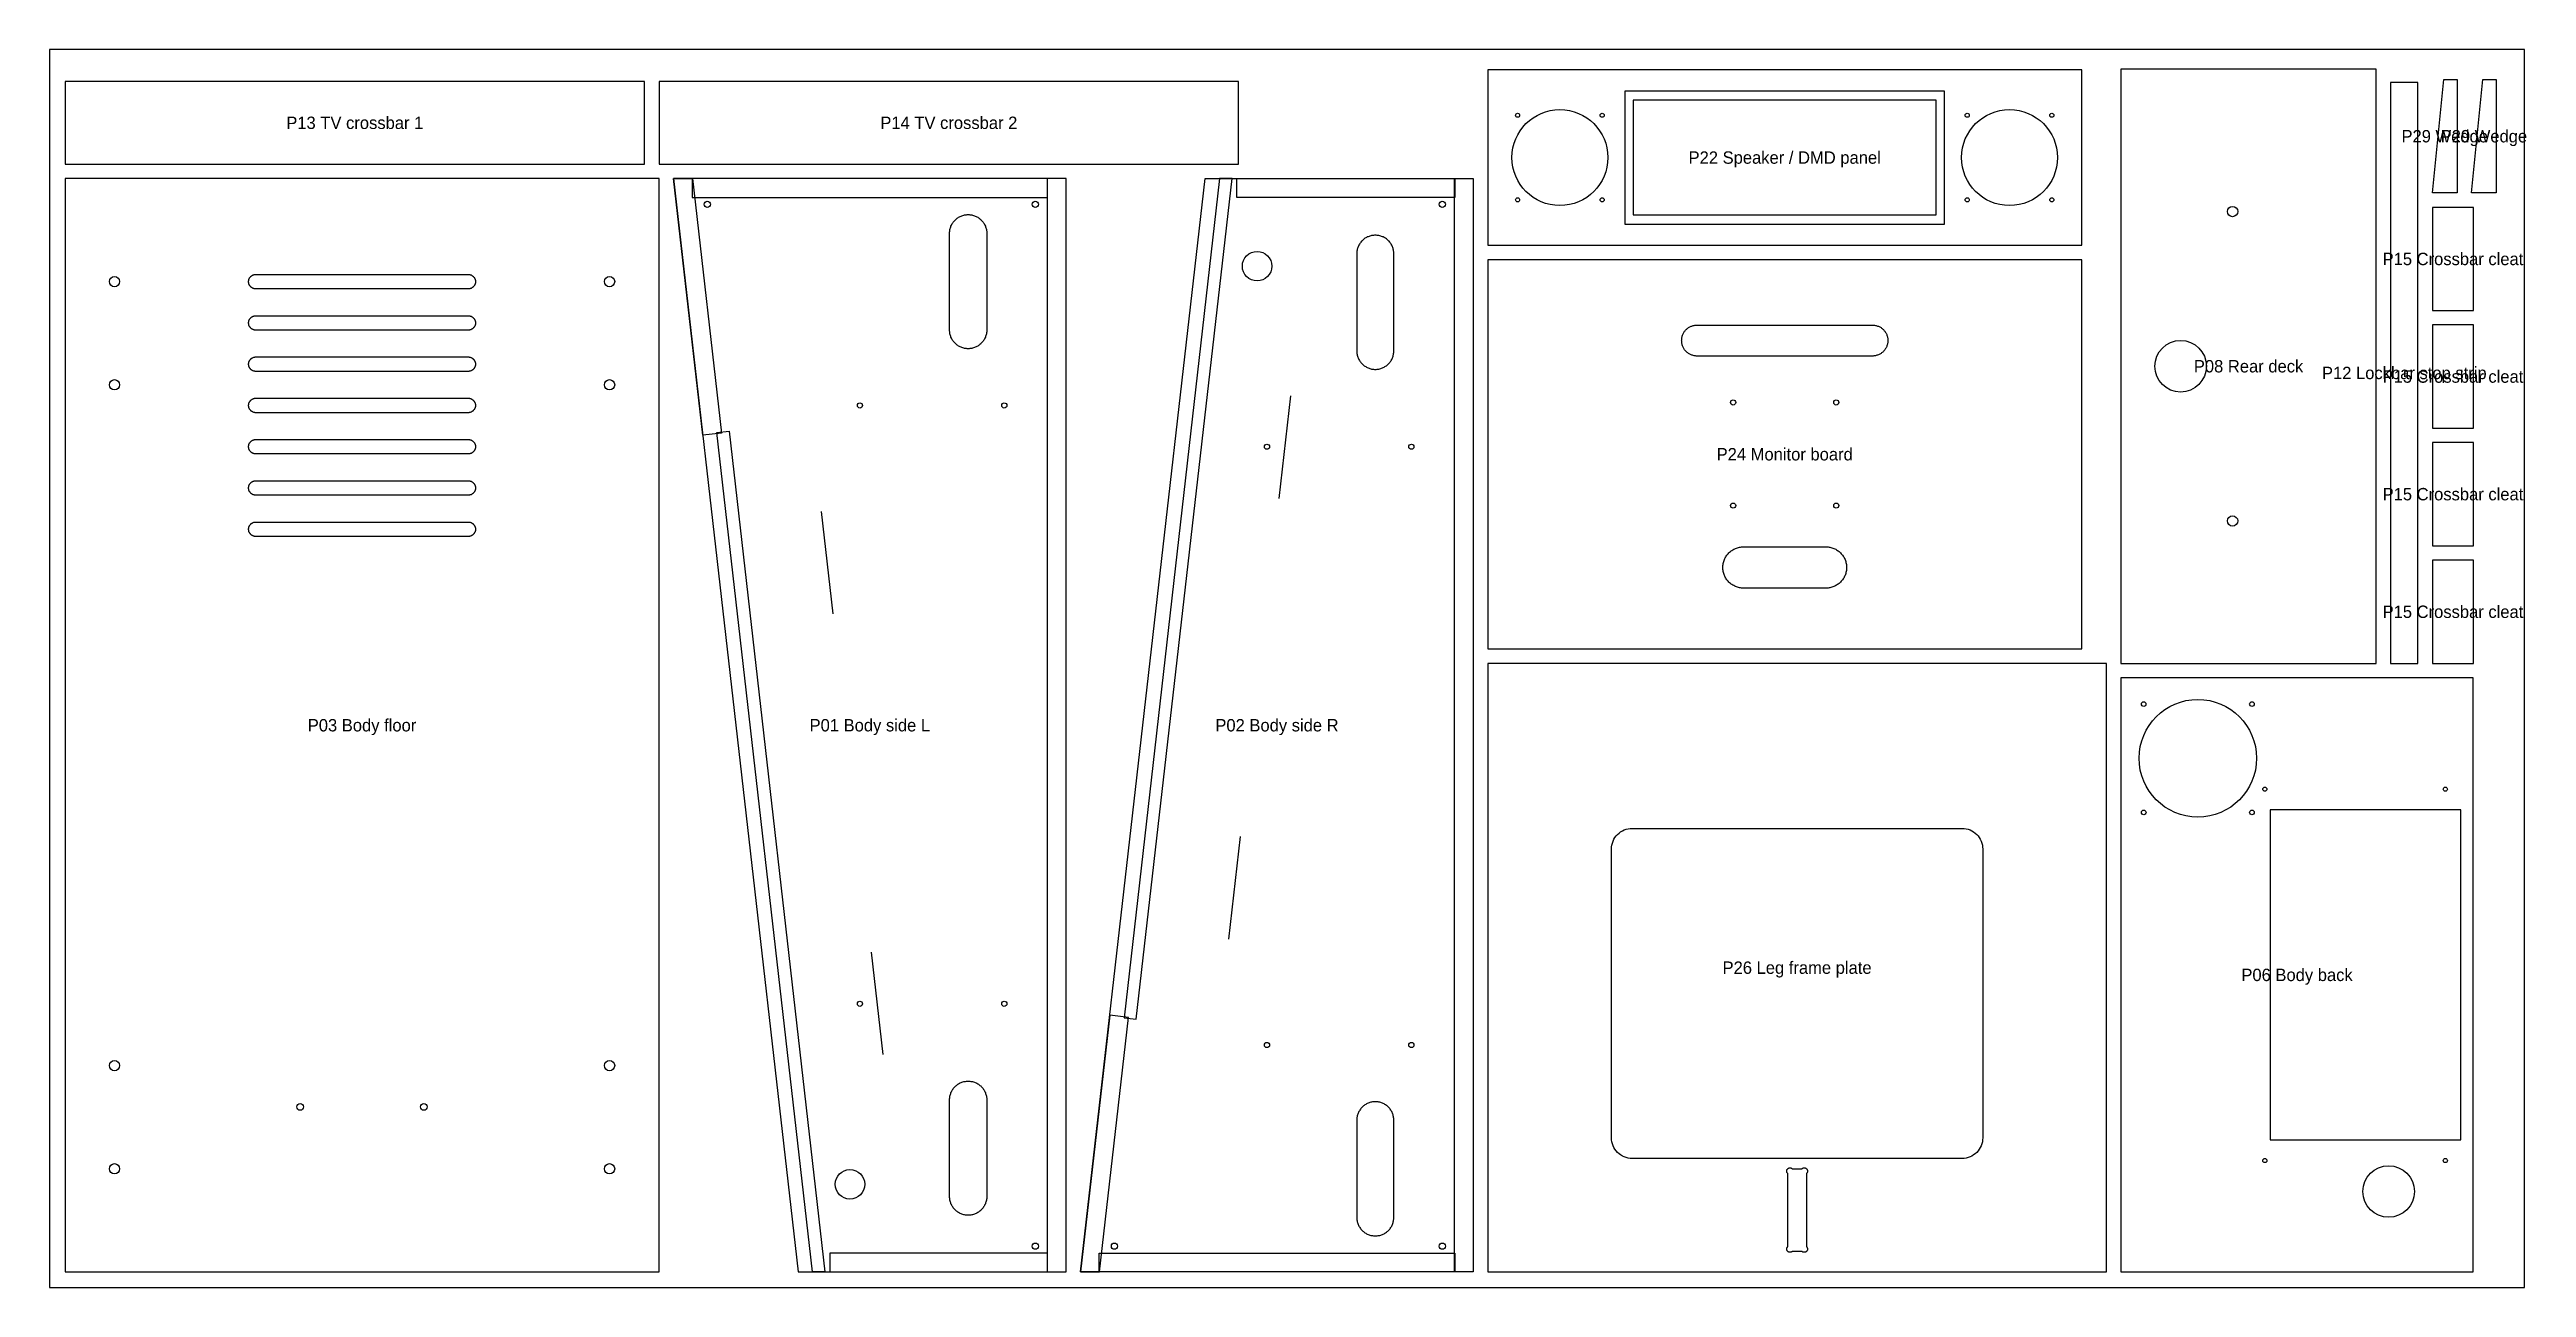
# Model space of a CAD drawing. Header units: millimetres. Extents: x 0 to 2402, y 0 to 1200.
import ezdxf
from ezdxf.enums import TextEntityAlignment as Align

# ---------------------------------------------------------------- set-up
doc = ezdxf.new("R2010")
doc.units = ezdxf.units.MM
for name, color, linetype in [('CUT_INSIDE', 5, 'Continuous'), ('CUT_OUTSIDE', 1, 'Continuous'), ('DRILL', 3, 'Continuous'), ('MARK', 8, 'Continuous'), ('NOTES', 7, 'Continuous'), ('POCKET_6', 6, 'Continuous'), ('POCKET_6_BACK', 30, 'Continuous')]:
    doc.layers.add(name, color=color, linetype=linetype)

msp = doc.modelspace()

# ---------------------------------------------------------------- linework, layer by layer
at = {"layer": 'CUT_INSIDE'}
for points in [[(1829.5, 1039.8), (1829.5, 1150.8), (1535.5, 1150.8), (1535.5, 1039.8), (1829.5, 1039.8)], [(908.8, 928), (908.8, 927.1), (908.7, 926.2), (908.6, 925.4), (908.4, 924.5), (908.2, 923.6), (908, 922.8), (907.7, 921.9), (907.4, 921.1), (907, 920.3), (906.6, 919.5), (906.2, 918.7), (905.7, 918), (905.2, 917.3), (904.7, 916.6), (904.1, 915.9), (903.5, 915.3), (902.9, 914.7), (902.2, 914.1), (901.5, 913.5), (900.8, 913), (900, 912.6), (899.3, 912.1), (898.5, 911.7), (897.7, 911.4), (896.8, 911.1), (896, 910.8), (895.1, 910.5), (894.3, 910.3), (893.4, 910.2), (892.5, 910.1), (891.7, 910), (890.8, 910), (889.9, 910), (889, 910.1), (888.1, 910.2), (887.3, 910.3), (886.4, 910.5), (885.5, 910.8), (884.7, 911.1), (883.9, 911.4), (883.1, 911.7), (882.3, 912.1), (881.5, 912.6), (880.8, 913), (880, 913.5), (879.4, 914.1), (878.7, 914.7), (878, 915.3), (877.4, 915.9), (876.9, 916.6), (876.3, 917.3), (875.8, 918), (875.3, 918.7), (874.9, 919.5), (874.5, 920.3), (874.1, 921.1), (873.8, 921.9), (873.5, 922.8), (873.3, 923.6), (873.1, 924.5), (873, 925.4), (872.9, 926.2), (872.8, 927.1), (872.8, 928), (872.8, 1022), (872.8, 1022.9), (872.9, 1023.8), (873, 1024.6), (873.1, 1025.5), (873.3, 1026.4), (873.5, 1027.2), (873.8, 1028.1), (874.1, 1028.9), (874.5, 1029.7), (874.9, 1030.5), (875.3, 1031.3), (875.8, 1032), (876.3, 1032.7), (876.9, 1033.4), (877.4, 1034.1), (878, 1034.7), (878.7, 1035.3), (879.4, 1035.9), (880, 1036.5), (880.8, 1037), (881.5, 1037.4), (882.3, 1037.9), (883.1, 1038.3), (883.9, 1038.6), (884.7, 1038.9), (885.5, 1039.2), (886.4, 1039.5), (887.3, 1039.7), (888.1, 1039.8), (889, 1039.9), (889.9, 1040), (890.8, 1040), (891.7, 1040), (892.5, 1039.9), (893.4, 1039.8), (894.3, 1039.7), (895.1, 1039.5), (896, 1039.2), (896.8, 1038.9), (897.7, 1038.6), (898.5, 1038.3), (899.3, 1037.9), (900, 1037.4), (900.8, 1037), (901.5, 1036.5), (902.2, 1035.9), (902.9, 1035.3), (903.5, 1034.7), (904.1, 1034.1), (904.7, 1033.4), (905.2, 1032.7), (905.7, 1032), (906.2, 1031.3), (906.6, 1030.5), (907, 1029.7), (907.4, 1028.9), (907.7, 1028.1), (908, 1027.2), (908.2, 1026.4), (908.4, 1025.5), (908.6, 1024.6), (908.7, 1023.8), (908.8, 1022.9), (908.8, 1022), (908.8, 928)], [(1303.5, 1002), (1303.5, 1002.9), (1303.5, 1003.8), (1303.3, 1004.6), (1303.2, 1005.5), (1303, 1006.4), (1302.8, 1007.2), (1302.5, 1008.1), (1302.2, 1008.9), (1301.8, 1009.7), (1301.4, 1010.5), (1301, 1011.3), (1300.5, 1012), (1300, 1012.7), (1299.5, 1013.4), (1298.9, 1014.1), (1298.3, 1014.7), (1297.6, 1015.3), (1297, 1015.9), (1296.3, 1016.5), (1295.5, 1017), (1294.8, 1017.4), (1294, 1017.9), (1293.2, 1018.3), (1292.4, 1018.6), (1291.6, 1018.9), (1290.8, 1019.2), (1289.9, 1019.5), (1289.1, 1019.7), (1288.2, 1019.8), (1287.3, 1019.9), (1286.4, 1020), (1285.5, 1020), (1284.7, 1020), (1283.8, 1019.9), (1282.9, 1019.8), (1282, 1019.7), (1281.2, 1019.5), (1280.3, 1019.2), (1279.5, 1018.9), (1278.7, 1018.6), (1277.8, 1018.3), (1277.1, 1017.9), (1276.3, 1017.4), (1275.5, 1017), (1274.8, 1016.5), (1274.1, 1015.9), (1273.5, 1015.3), (1272.8, 1014.7), (1272.2, 1014.1), (1271.6, 1013.4), (1271.1, 1012.7), (1270.6, 1012), (1270.1, 1011.3), (1269.7, 1010.5), (1269.3, 1009.7), (1268.9, 1008.9), (1268.6, 1008.1), (1268.3, 1007.2), (1268.1, 1006.4), (1267.9, 1005.5), (1267.7, 1004.6), (1267.6, 1003.8), (1267.6, 1002.9), (1267.5, 1002), (1267.5, 908), (1267.6, 907.1), (1267.6, 906.2), (1267.7, 905.4), (1267.9, 904.5), (1268.1, 903.6), (1268.3, 902.8), (1268.6, 901.9), (1268.9, 901.1), (1269.3, 900.3), (1269.7, 899.5), (1270.1, 898.7), (1270.6, 898), (1271.1, 897.3), (1271.6, 896.6), (1272.2, 895.9), (1272.8, 895.3), (1273.5, 894.7), (1274.1, 894.1), (1274.8, 893.5), (1275.5, 893), (1276.3, 892.6), (1277.1, 892.1), (1277.8, 891.7), (1278.7, 891.4), (1279.5, 891.1), (1280.3, 890.8), (1281.2, 890.5), (1282, 890.3), (1282.9, 890.2), (1283.8, 890.1), (1284.7, 890), (1285.5, 890), (1286.4, 890), (1287.3, 890.1), (1288.2, 890.2), (1289.1, 890.3), (1289.9, 890.5), (1290.8, 890.8), (1291.6, 891.1), (1292.4, 891.4), (1293.2, 891.7), (1294, 892.1), (1294.8, 892.6), (1295.5, 893), (1296.3, 893.5), (1297, 894.1), (1297.6, 894.7), (1298.3, 895.3), (1298.9, 895.9), (1299.5, 896.6), (1300, 897.3), (1300.5, 898), (1301, 898.7), (1301.4, 899.5), (1301.8, 900.3), (1302.2, 901.1), (1302.5, 901.9), (1302.8, 902.8), (1303, 903.6), (1303.2, 904.5), (1303.3, 905.4), (1303.5, 906.2), (1303.5, 907.1), (1303.5, 908), (1303.5, 1002)], [(200, 968), (199.7, 968), (199.3, 968), (199, 968.1), (198.6, 968.1), (198.3, 968.2), (198, 968.3), (197.6, 968.4), (197.3, 968.5), (197, 968.7), (196.7, 968.8), (196.4, 969), (196.1, 969.2), (195.8, 969.4), (195.6, 969.6), (195.3, 969.8), (195.1, 970.1), (194.8, 970.3), (194.6, 970.6), (194.4, 970.8), (194.2, 971.1), (194, 971.4), (193.8, 971.7), (193.7, 972), (193.5, 972.3), (193.4, 972.6), (193.3, 973), (193.2, 973.3), (193.1, 973.6), (193.1, 974), (193, 974.3), (193, 974.7), (193, 975), (193, 975.3), (193, 975.7), (193.1, 976), (193.1, 976.4), (193.2, 976.7), (193.3, 977), (193.4, 977.4), (193.5, 977.7), (193.7, 978), (193.8, 978.3), (194, 978.6), (194.2, 978.9), (194.4, 979.2), (194.6, 979.4), (194.8, 979.7), (195.1, 979.9), (195.3, 980.2), (195.6, 980.4), (195.8, 980.6), (196.1, 980.8), (196.4, 981), (196.7, 981.2), (197, 981.3), (197.3, 981.5), (197.6, 981.6), (198, 981.7), (198.3, 981.8), (198.6, 981.9), (199, 981.9), (199.3, 982), (199.7, 982), (200, 982), (406, 982), (406.3, 982), (406.7, 982), (407, 981.9), (407.4, 981.9), (407.7, 981.8), (408, 981.7), (408.4, 981.6), (408.7, 981.5), (409, 981.3), (409.3, 981.2), (409.6, 981), (409.9, 980.8), (410.2, 980.6), (410.4, 980.4), (410.7, 980.2), (410.9, 979.9), (411.2, 979.7), (411.4, 979.4), (411.6, 979.2), (411.8, 978.9), (412, 978.6), (412.2, 978.3), (412.3, 978), (412.5, 977.7), (412.6, 977.4), (412.7, 977), (412.8, 976.7), (412.9, 976.4), (412.9, 976), (413, 975.7), (413, 975.3), (413, 975), (413, 974.7), (413, 974.3), (412.9, 974), (412.9, 973.6), (412.8, 973.3), (412.7, 973), (412.6, 972.6), (412.5, 972.3), (412.3, 972), (412.2, 971.7), (412, 971.4), (411.8, 971.1), (411.6, 970.8), (411.4, 970.6), (411.2, 970.3), (410.9, 970.1), (410.7, 969.8), (410.4, 969.6), (410.2, 969.4), (409.9, 969.2), (409.6, 969), (409.3, 968.8), (409, 968.7), (408.7, 968.5), (408.4, 968.4), (408, 968.3), (407.7, 968.2), (407.4, 968.1), (407, 968.1), (406.7, 968), (406.3, 968), (406, 968), (200, 968)], [(200, 928), (199.7, 928), (199.3, 928), (199, 928.1), (198.6, 928.1), (198.3, 928.2), (198, 928.3), (197.6, 928.4), (197.3, 928.5), (197, 928.7), (196.7, 928.8), (196.4, 929), (196.1, 929.2), (195.8, 929.4), (195.6, 929.6), (195.3, 929.8), (195.1, 930.1), (194.8, 930.3), (194.6, 930.6), (194.4, 930.8), (194.2, 931.1), (194, 931.4), (193.8, 931.7), (193.7, 932), (193.5, 932.3), (193.4, 932.6), (193.3, 933), (193.2, 933.3), (193.1, 933.6), (193.1, 934), (193, 934.3), (193, 934.7), (193, 935), (193, 935.3), (193, 935.7), (193.1, 936), (193.1, 936.4), (193.2, 936.7), (193.3, 937), (193.4, 937.4), (193.5, 937.7), (193.7, 938), (193.8, 938.3), (194, 938.6), (194.2, 938.9), (194.4, 939.2), (194.6, 939.4), (194.8, 939.7), (195.1, 939.9), (195.3, 940.2), (195.6, 940.4), (195.8, 940.6), (196.1, 940.8), (196.4, 941), (196.7, 941.2), (197, 941.3), (197.3, 941.5), (197.6, 941.6), (198, 941.7), (198.3, 941.8), (198.6, 941.9), (199, 941.9), (199.3, 942), (199.7, 942), (200, 942), (406, 942), (406.3, 942), (406.7, 942), (407, 941.9), (407.4, 941.9), (407.7, 941.8), (408, 941.7), (408.4, 941.6), (408.7, 941.5), (409, 941.3), (409.3, 941.2), (409.6, 941), (409.9, 940.8), (410.2, 940.6), (410.4, 940.4), (410.7, 940.2), (410.9, 939.9), (411.2, 939.7), (411.4, 939.4), (411.6, 939.2), (411.8, 938.9), (412, 938.6), (412.2, 938.3), (412.3, 938), (412.5, 937.7), (412.6, 937.4), (412.7, 937), (412.8, 936.7), (412.9, 936.4), (412.9, 936), (413, 935.7), (413, 935.3), (413, 935), (413, 934.7), (413, 934.3), (412.9, 934), (412.9, 933.6), (412.8, 933.3), (412.7, 933), (412.6, 932.6), (412.5, 932.3), (412.3, 932), (412.2, 931.7), (412, 931.4), (411.8, 931.1), (411.6, 930.8), (411.4, 930.6), (411.2, 930.3), (410.9, 930.1), (410.7, 929.8), (410.4, 929.6), (410.2, 929.4), (409.9, 929.2), (409.6, 929), (409.3, 928.8), (409, 928.7), (408.7, 928.5), (408.4, 928.4), (408, 928.3), (407.7, 928.2), (407.4, 928.1), (407, 928.1), (406.7, 928), (406.3, 928), (406, 928), (200, 928)], [(1597.5, 902.9), (1596.8, 902.9), (1596.1, 903), (1595.3, 903.1), (1594.6, 903.2), (1593.9, 903.4), (1593.2, 903.6), (1592.5, 903.8), (1591.8, 904.1), (1591.1, 904.4), (1590.5, 904.7), (1589.8, 905.1), (1589.2, 905.4), (1588.6, 905.9), (1588, 906.3), (1587.5, 906.8), (1586.9, 907.3), (1586.4, 907.8), (1585.9, 908.4), (1585.5, 909), (1585.1, 909.6), (1584.7, 910.2), (1584.3, 910.8), (1584, 911.5), (1583.7, 912.2), (1583.4, 912.9), (1583.2, 913.6), (1583, 914.3), (1582.8, 915), (1582.7, 915.7), (1582.6, 916.4), (1582.6, 917.2), (1582.5, 917.9), (1582.6, 918.7), (1582.6, 919.4), (1582.7, 920.1), (1582.8, 920.8), (1583, 921.6), (1583.2, 922.3), (1583.4, 923), (1583.7, 923.7), (1584, 924.3), (1584.3, 925), (1584.7, 925.6), (1585.1, 926.2), (1585.5, 926.9), (1585.9, 927.4), (1586.4, 928), (1586.9, 928.5), (1587.5, 929), (1588, 929.5), (1588.6, 930), (1589.2, 930.4), (1589.8, 930.8), (1590.5, 931.1), (1591.1, 931.5), (1591.8, 931.8), (1592.5, 932), (1593.2, 932.3), (1593.9, 932.5), (1594.6, 932.6), (1595.3, 932.8), (1596.1, 932.8), (1596.8, 932.9), (1597.5, 932.9), (1767.5, 932.9), (1768.3, 932.9), (1769, 932.8), (1769.7, 932.8), (1770.5, 932.6), (1771.2, 932.5), (1771.9, 932.3), (1772.6, 932), (1773.3, 931.8), (1774, 931.5), (1774.6, 931.1), (1775.3, 930.8), (1775.9, 930.4), (1776.5, 930), (1777.1, 929.5), (1777.6, 929), (1778.2, 928.5), (1778.7, 928), (1779.1, 927.4), (1779.6, 926.9), (1780, 926.2), (1780.4, 925.6), (1780.8, 925), (1781.1, 924.3), (1781.4, 923.7), (1781.7, 923), (1781.9, 922.3), (1782.1, 921.6), (1782.3, 920.8), (1782.4, 920.1), (1782.5, 919.4), (1782.5, 918.7), (1782.5, 917.9), (1782.5, 917.2), (1782.5, 916.4), (1782.4, 915.7), (1782.3, 915), (1782.1, 914.3), (1781.9, 913.6), (1781.7, 912.9), (1781.4, 912.2), (1781.1, 911.5), (1780.8, 910.8), (1780.4, 910.2), (1780, 909.6), (1779.6, 909), (1779.1, 908.4), (1778.7, 907.8), (1778.2, 907.3), (1777.6, 906.8), (1777.1, 906.3), (1776.5, 905.9), (1775.9, 905.4), (1775.3, 905.1), (1774.6, 904.7), (1774, 904.4), (1773.3, 904.1), (1772.6, 903.8), (1771.9, 903.6), (1771.2, 903.4), (1770.5, 903.2), (1769.7, 903.1), (1769, 903), (1768.3, 902.9), (1767.5, 902.9), (1597.5, 902.9)], [(200, 888), (199.7, 888), (199.3, 888), (199, 888.1), (198.6, 888.1), (198.3, 888.2), (198, 888.3), (197.6, 888.4), (197.3, 888.5), (197, 888.7), (196.7, 888.8), (196.4, 889), (196.1, 889.2), (195.8, 889.4), (195.6, 889.6), (195.3, 889.8), (195.1, 890.1), (194.8, 890.3), (194.6, 890.6), (194.4, 890.8), (194.2, 891.1), (194, 891.4), (193.8, 891.7), (193.7, 892), (193.5, 892.3), (193.4, 892.6), (193.3, 893), (193.2, 893.3), (193.1, 893.6), (193.1, 894), (193, 894.3), (193, 894.7), (193, 895), (193, 895.3), (193, 895.7), (193.1, 896), (193.1, 896.4), (193.2, 896.7), (193.3, 897), (193.4, 897.4), (193.5, 897.7), (193.7, 898), (193.8, 898.3), (194, 898.6), (194.2, 898.9), (194.4, 899.2), (194.6, 899.4), (194.8, 899.7), (195.1, 899.9), (195.3, 900.2), (195.6, 900.4), (195.8, 900.6), (196.1, 900.8), (196.4, 901), (196.7, 901.2), (197, 901.3), (197.3, 901.5), (197.6, 901.6), (198, 901.7), (198.3, 901.8), (198.6, 901.9), (199, 901.9), (199.3, 902), (199.7, 902), (200, 902), (406, 902), (406.3, 902), (406.7, 902), (407, 901.9), (407.4, 901.9), (407.7, 901.8), (408, 901.7), (408.4, 901.6), (408.7, 901.5), (409, 901.3), (409.3, 901.2), (409.6, 901), (409.9, 900.8), (410.2, 900.6), (410.4, 900.4), (410.7, 900.2), (410.9, 899.9), (411.2, 899.7), (411.4, 899.4), (411.6, 899.2), (411.8, 898.9), (412, 898.6), (412.2, 898.3), (412.3, 898), (412.5, 897.7), (412.6, 897.4), (412.7, 897), (412.8, 896.7), (412.9, 896.4), (412.9, 896), (413, 895.7), (413, 895.3), (413, 895), (413, 894.7), (413, 894.3), (412.9, 894), (412.9, 893.6), (412.8, 893.3), (412.7, 893), (412.6, 892.6), (412.5, 892.3), (412.3, 892), (412.2, 891.7), (412, 891.4), (411.8, 891.1), (411.6, 890.8), (411.4, 890.6), (411.2, 890.3), (410.9, 890.1), (410.7, 889.8), (410.4, 889.6), (410.2, 889.4), (409.9, 889.2), (409.6, 889), (409.3, 888.8), (409, 888.7), (408.7, 888.5), (408.4, 888.4), (408, 888.3), (407.7, 888.2), (407.4, 888.1), (407, 888.1), (406.7, 888), (406.3, 888), (406, 888), (200, 888)], [(200, 848), (199.7, 848), (199.3, 848), (199, 848.1), (198.6, 848.1), (198.3, 848.2), (198, 848.3), (197.6, 848.4), (197.3, 848.5), (197, 848.7), (196.7, 848.8), (196.4, 849), (196.1, 849.2), (195.8, 849.4), (195.6, 849.6), (195.3, 849.8), (195.1, 850.1), (194.8, 850.3), (194.6, 850.6), (194.4, 850.8), (194.2, 851.1), (194, 851.4), (193.8, 851.7), (193.7, 852), (193.5, 852.3), (193.4, 852.6), (193.3, 853), (193.2, 853.3), (193.1, 853.6), (193.1, 854), (193, 854.3), (193, 854.7), (193, 855), (193, 855.3), (193, 855.7), (193.1, 856), (193.1, 856.4), (193.2, 856.7), (193.3, 857), (193.4, 857.4), (193.5, 857.7), (193.7, 858), (193.8, 858.3), (194, 858.6), (194.2, 858.9), (194.4, 859.2), (194.6, 859.4), (194.8, 859.7), (195.1, 859.9), (195.3, 860.2), (195.6, 860.4), (195.8, 860.6), (196.1, 860.8), (196.4, 861), (196.7, 861.2), (197, 861.3), (197.3, 861.5), (197.6, 861.6), (198, 861.7), (198.3, 861.8), (198.6, 861.9), (199, 861.9), (199.3, 862), (199.7, 862), (200, 862), (406, 862), (406.3, 862), (406.7, 862), (407, 861.9), (407.4, 861.9), (407.7, 861.8), (408, 861.7), (408.4, 861.6), (408.7, 861.5), (409, 861.3), (409.3, 861.2), (409.6, 861), (409.9, 860.8), (410.2, 860.6), (410.4, 860.4), (410.7, 860.2), (410.9, 859.9), (411.2, 859.7), (411.4, 859.4), (411.6, 859.2), (411.8, 858.9), (412, 858.6), (412.2, 858.3), (412.3, 858), (412.5, 857.7), (412.6, 857.4), (412.7, 857), (412.8, 856.7), (412.9, 856.4), (412.9, 856), (413, 855.7), (413, 855.3), (413, 855), (413, 854.7), (413, 854.3), (412.9, 854), (412.9, 853.6), (412.8, 853.3), (412.7, 853), (412.6, 852.6), (412.5, 852.3), (412.3, 852), (412.2, 851.7), (412, 851.4), (411.8, 851.1), (411.6, 850.8), (411.4, 850.6), (411.2, 850.3), (410.9, 850.1), (410.7, 849.8), (410.4, 849.6), (410.2, 849.4), (409.9, 849.2), (409.6, 849), (409.3, 848.8), (409, 848.7), (408.7, 848.5), (408.4, 848.4), (408, 848.3), (407.7, 848.2), (407.4, 848.1), (407, 848.1), (406.7, 848), (406.3, 848), (406, 848), (200, 848)], [(200, 808), (199.7, 808), (199.3, 808), (199, 808.1), (198.6, 808.1), (198.3, 808.2), (198, 808.3), (197.6, 808.4), (197.3, 808.5), (197, 808.7), (196.7, 808.8), (196.4, 809), (196.1, 809.2), (195.8, 809.4), (195.6, 809.6), (195.3, 809.8), (195.1, 810.1), (194.8, 810.3), (194.6, 810.6), (194.4, 810.8), (194.2, 811.1), (194, 811.4), (193.8, 811.7), (193.7, 812), (193.5, 812.3), (193.4, 812.6), (193.3, 813), (193.2, 813.3), (193.1, 813.6), (193.1, 814), (193, 814.3), (193, 814.7), (193, 815), (193, 815.3), (193, 815.7), (193.1, 816), (193.1, 816.4), (193.2, 816.7), (193.3, 817), (193.4, 817.4), (193.5, 817.7), (193.7, 818), (193.8, 818.3), (194, 818.6), (194.2, 818.9), (194.4, 819.2), (194.6, 819.4), (194.8, 819.7), (195.1, 819.9), (195.3, 820.2), (195.6, 820.4), (195.8, 820.6), (196.1, 820.8), (196.4, 821), (196.7, 821.2), (197, 821.3), (197.3, 821.5), (197.6, 821.6), (198, 821.7), (198.3, 821.8), (198.6, 821.9), (199, 821.9), (199.3, 822), (199.7, 822), (200, 822), (406, 822), (406.3, 822), (406.7, 822), (407, 821.9), (407.4, 821.9), (407.7, 821.8), (408, 821.7), (408.4, 821.6), (408.7, 821.5), (409, 821.3), (409.3, 821.2), (409.6, 821), (409.9, 820.8), (410.2, 820.6), (410.4, 820.4), (410.7, 820.2), (410.9, 819.9), (411.2, 819.7), (411.4, 819.4), (411.6, 819.2), (411.8, 818.9), (412, 818.6), (412.2, 818.3), (412.3, 818), (412.5, 817.7), (412.6, 817.4), (412.7, 817), (412.8, 816.7), (412.9, 816.4), (412.9, 816), (413, 815.7), (413, 815.3), (413, 815), (413, 814.7), (413, 814.3), (412.9, 814), (412.9, 813.6), (412.8, 813.3), (412.7, 813), (412.6, 812.6), (412.5, 812.3), (412.3, 812), (412.2, 811.7), (412, 811.4), (411.8, 811.1), (411.6, 810.8), (411.4, 810.6), (411.2, 810.3), (410.9, 810.1), (410.7, 809.8), (410.4, 809.6), (410.2, 809.4), (409.9, 809.2), (409.6, 809), (409.3, 808.8), (409, 808.7), (408.7, 808.5), (408.4, 808.4), (408, 808.3), (407.7, 808.2), (407.4, 808.1), (407, 808.1), (406.7, 808), (406.3, 808), (406, 808), (200, 808)], [(200, 768), (199.7, 768), (199.3, 768), (199, 768.1), (198.6, 768.1), (198.3, 768.2), (198, 768.3), (197.6, 768.4), (197.3, 768.5), (197, 768.7), (196.7, 768.8), (196.4, 769), (196.1, 769.2), (195.8, 769.4), (195.6, 769.6), (195.3, 769.8), (195.1, 770.1), (194.8, 770.3), (194.6, 770.6), (194.4, 770.8), (194.2, 771.1), (194, 771.4), (193.8, 771.7), (193.7, 772), (193.5, 772.3), (193.4, 772.6), (193.3, 773), (193.2, 773.3), (193.1, 773.6), (193.1, 774), (193, 774.3), (193, 774.7), (193, 775), (193, 775.3), (193, 775.7), (193.1, 776), (193.1, 776.4), (193.2, 776.7), (193.3, 777), (193.4, 777.4), (193.5, 777.7), (193.7, 778), (193.8, 778.3), (194, 778.6), (194.2, 778.9), (194.4, 779.2), (194.6, 779.4), (194.8, 779.7), (195.1, 779.9), (195.3, 780.2), (195.6, 780.4), (195.8, 780.6), (196.1, 780.8), (196.4, 781), (196.7, 781.2), (197, 781.3), (197.3, 781.5), (197.6, 781.6), (198, 781.7), (198.3, 781.8), (198.6, 781.9), (199, 781.9), (199.3, 782), (199.7, 782), (200, 782), (406, 782), (406.3, 782), (406.7, 782), (407, 781.9), (407.4, 781.9), (407.7, 781.8), (408, 781.7), (408.4, 781.6), (408.7, 781.5), (409, 781.3), (409.3, 781.2), (409.6, 781), (409.9, 780.8), (410.2, 780.6), (410.4, 780.4), (410.7, 780.2), (410.9, 779.9), (411.2, 779.7), (411.4, 779.4), (411.6, 779.2), (411.8, 778.9), (412, 778.6), (412.2, 778.3), (412.3, 778), (412.5, 777.7), (412.6, 777.4), (412.7, 777), (412.8, 776.7), (412.9, 776.4), (412.9, 776), (413, 775.7), (413, 775.3), (413, 775), (413, 774.7), (413, 774.3), (412.9, 774), (412.9, 773.6), (412.8, 773.3), (412.7, 773), (412.6, 772.6), (412.5, 772.3), (412.3, 772), (412.2, 771.7), (412, 771.4), (411.8, 771.1), (411.6, 770.8), (411.4, 770.6), (411.2, 770.3), (410.9, 770.1), (410.7, 769.8), (410.4, 769.6), (410.2, 769.4), (409.9, 769.2), (409.6, 769), (409.3, 768.8), (409, 768.7), (408.7, 768.5), (408.4, 768.4), (408, 768.3), (407.7, 768.2), (407.4, 768.1), (407, 768.1), (406.7, 768), (406.3, 768), (406, 768), (200, 768)], [(200, 728), (199.7, 728), (199.3, 728), (199, 728.1), (198.6, 728.1), (198.3, 728.2), (198, 728.3), (197.6, 728.4), (197.3, 728.5), (197, 728.7), (196.7, 728.8), (196.4, 729), (196.1, 729.2), (195.8, 729.4), (195.6, 729.6), (195.3, 729.8), (195.1, 730.1), (194.8, 730.3), (194.6, 730.6), (194.4, 730.8), (194.2, 731.1), (194, 731.4), (193.8, 731.7), (193.7, 732), (193.5, 732.3), (193.4, 732.6), (193.3, 733), (193.2, 733.3), (193.1, 733.6), (193.1, 734), (193, 734.3), (193, 734.7), (193, 735), (193, 735.3), (193, 735.7), (193.1, 736), (193.1, 736.4), (193.2, 736.7), (193.3, 737), (193.4, 737.4), (193.5, 737.7), (193.7, 738), (193.8, 738.3), (194, 738.6), (194.2, 738.9), (194.4, 739.2), (194.6, 739.4), (194.8, 739.7), (195.1, 739.9), (195.3, 740.2), (195.6, 740.4), (195.8, 740.6), (196.1, 740.8), (196.4, 741), (196.7, 741.2), (197, 741.3), (197.3, 741.5), (197.6, 741.6), (198, 741.7), (198.3, 741.8), (198.6, 741.9), (199, 741.9), (199.3, 742), (199.7, 742), (200, 742), (406, 742), (406.3, 742), (406.7, 742), (407, 741.9), (407.4, 741.9), (407.7, 741.8), (408, 741.7), (408.4, 741.6), (408.7, 741.5), (409, 741.3), (409.3, 741.2), (409.6, 741), (409.9, 740.8), (410.2, 740.6), (410.4, 740.4), (410.7, 740.2), (410.9, 739.9), (411.2, 739.7), (411.4, 739.4), (411.6, 739.2), (411.8, 738.9), (412, 738.6), (412.2, 738.3), (412.3, 738), (412.5, 737.7), (412.6, 737.4), (412.7, 737), (412.8, 736.7), (412.9, 736.4), (412.9, 736), (413, 735.7), (413, 735.3), (413, 735), (413, 734.7), (413, 734.3), (412.9, 734), (412.9, 733.6), (412.8, 733.3), (412.7, 733), (412.6, 732.6), (412.5, 732.3), (412.3, 732), (412.2, 731.7), (412, 731.4), (411.8, 731.1), (411.6, 730.8), (411.4, 730.6), (411.2, 730.3), (410.9, 730.1), (410.7, 729.8), (410.4, 729.6), (410.2, 729.4), (409.9, 729.2), (409.6, 729), (409.3, 728.8), (409, 728.7), (408.7, 728.5), (408.4, 728.4), (408, 728.3), (407.7, 728.2), (407.4, 728.1), (407, 728.1), (406.7, 728), (406.3, 728), (406, 728), (200, 728)], [(1642.5, 677.9), (1641.6, 677.9), (1640.6, 678), (1639.6, 678.1), (1638.6, 678.3), (1637.7, 678.5), (1636.7, 678.8), (1635.8, 679.1), (1634.9, 679.4), (1634, 679.8), (1633.1, 680.3), (1632.3, 680.8), (1631.4, 681.3), (1630.6, 681.9), (1629.9, 682.5), (1629.1, 683.1), (1628.4, 683.8), (1627.7, 684.5), (1627.1, 685.2), (1626.5, 686), (1625.9, 686.8), (1625.4, 687.6), (1624.9, 688.5), (1624.5, 689.4), (1624.1, 690.3), (1623.7, 691.2), (1623.4, 692.1), (1623.1, 693.1), (1622.9, 694), (1622.8, 695), (1622.6, 696), (1622.6, 696.9), (1622.5, 697.9), (1622.6, 698.9), (1622.6, 699.9), (1622.8, 700.9), (1622.9, 701.8), (1623.1, 702.8), (1623.4, 703.7), (1623.7, 704.7), (1624.1, 705.6), (1624.5, 706.5), (1624.9, 707.3), (1625.4, 708.2), (1625.9, 709), (1626.5, 709.8), (1627.1, 710.6), (1627.7, 711.3), (1628.4, 712.1), (1629.1, 712.7), (1629.9, 713.4), (1630.6, 714), (1631.4, 714.5), (1632.3, 715.1), (1633.1, 715.6), (1634, 716), (1634.9, 716.4), (1635.8, 716.7), (1636.7, 717.1), (1637.7, 717.3), (1638.6, 717.5), (1639.6, 717.7), (1640.6, 717.8), (1641.6, 717.9), (1642.5, 717.9), (1722.5, 717.9), (1723.5, 717.9), (1724.5, 717.8), (1725.5, 717.7), (1726.4, 717.5), (1727.4, 717.3), (1728.3, 717.1), (1729.3, 716.7), (1730.2, 716.4), (1731.1, 716), (1732, 715.6), (1732.8, 715.1), (1733.7, 714.5), (1734.5, 714), (1735.2, 713.4), (1736, 712.7), (1736.7, 712.1), (1737.4, 711.3), (1738, 710.6), (1738.6, 709.8), (1739.2, 709), (1739.7, 708.2), (1740.2, 707.3), (1740.6, 706.5), (1741, 705.6), (1741.4, 704.7), (1741.7, 703.7), (1741.9, 702.8), (1742.2, 701.8), (1742.3, 700.9), (1742.4, 699.9), (1742.5, 698.9), (1742.5, 697.9), (1742.5, 696.9), (1742.4, 696), (1742.3, 695), (1742.2, 694), (1741.9, 693.1), (1741.7, 692.1), (1741.4, 691.2), (1741, 690.3), (1740.6, 689.4), (1740.2, 688.5), (1739.7, 687.6), (1739.2, 686.8), (1738.6, 686), (1738, 685.2), (1737.4, 684.5), (1736.7, 683.8), (1736, 683.1), (1735.2, 682.5), (1734.5, 681.9), (1733.7, 681.3), (1732.8, 680.8), (1732, 680.3), (1731.1, 679.8), (1730.2, 679.4), (1729.3, 679.1), (1728.3, 678.8), (1727.4, 678.5), (1726.4, 678.3), (1725.5, 678.1), (1724.5, 678), (1723.5, 677.9), (1722.5, 677.9), (1642.5, 677.9)], [(2338.1, 463), (2153.1, 463), (2153.1, 143), (2338.1, 143), (2338.1, 463)], [(1874.5, 145), (1874.4, 143), (1874.2, 141.1), (1873.7, 139.2), (1873, 137.3), (1872.2, 135.6), (1871.2, 133.9), (1870, 132.3), (1868.7, 130.9), (1867.2, 129.5), (1865.7, 128.4), (1864, 127.4), (1862.2, 126.5), (1860.3, 125.9), (1858.4, 125.4), (1856.5, 125.1), (1854.5, 125), (1534.5, 125), (1532.6, 125.1), (1530.6, 125.4), (1528.7, 125.9), (1526.9, 126.5), (1525.1, 127.4), (1523.4, 128.4), (1521.9, 129.5), (1520.4, 130.9), (1519.1, 132.3), (1517.9, 133.9), (1516.9, 135.6), (1516.1, 137.3), (1515.4, 139.2), (1514.9, 141.1), (1514.6, 143), (1514.5, 145), (1514.5, 425), (1514.6, 427), (1514.9, 428.9), (1515.4, 430.8), (1516.1, 432.7), (1516.9, 434.4), (1517.9, 436.1), (1519.1, 437.7), (1520.4, 439.1), (1521.9, 440.5), (1523.4, 441.6), (1525.1, 442.6), (1526.9, 443.5), (1528.7, 444.1), (1530.6, 444.6), (1532.6, 444.9), (1534.5, 445), (1854.5, 445), (1856.5, 444.9), (1858.4, 444.6), (1860.3, 444.1), (1862.2, 443.5), (1864, 442.6), (1865.7, 441.6), (1867.2, 440.5), (1868.7, 439.1), (1870, 437.7), (1871.2, 436.1), (1872.2, 434.4), (1873, 432.7), (1873.7, 430.8), (1874.2, 428.9), (1874.4, 427), (1874.5, 425), (1874.5, 145)], [(908.8, 88), (908.8, 87.1), (908.7, 86.2), (908.6, 85.4), (908.4, 84.5), (908.2, 83.6), (908, 82.8), (907.7, 81.9), (907.4, 81.1), (907, 80.3), (906.6, 79.5), (906.2, 78.7), (905.7, 78), (905.2, 77.3), (904.7, 76.6), (904.1, 75.9), (903.5, 75.3), (902.9, 74.7), (902.2, 74.1), (901.5, 73.5), (900.8, 73), (900, 72.6), (899.3, 72.1), (898.5, 71.7), (897.7, 71.4), (896.8, 71.1), (896, 70.8), (895.1, 70.5), (894.3, 70.3), (893.4, 70.2), (892.5, 70.1), (891.7, 70), (890.8, 70), (889.9, 70), (889, 70.1), (888.1, 70.2), (887.3, 70.3), (886.4, 70.5), (885.5, 70.8), (884.7, 71.1), (883.9, 71.4), (883.1, 71.7), (882.3, 72.1), (881.5, 72.6), (880.8, 73), (880, 73.5), (879.4, 74.1), (878.7, 74.7), (878, 75.3), (877.4, 75.9), (876.9, 76.6), (876.3, 77.3), (875.8, 78), (875.3, 78.7), (874.9, 79.5), (874.5, 80.3), (874.1, 81.1), (873.8, 81.9), (873.5, 82.8), (873.3, 83.6), (873.1, 84.5), (873, 85.4), (872.9, 86.2), (872.8, 87.1), (872.8, 88), (872.8, 182), (872.8, 182.9), (872.9, 183.8), (873, 184.6), (873.1, 185.5), (873.3, 186.4), (873.5, 187.2), (873.8, 188.1), (874.1, 188.9), (874.5, 189.7), (874.9, 190.5), (875.3, 191.3), (875.8, 192), (876.3, 192.7), (876.9, 193.4), (877.4, 194.1), (878, 194.7), (878.7, 195.3), (879.4, 195.9), (880, 196.5), (880.8, 197), (881.5, 197.4), (882.3, 197.9), (883.1, 198.3), (883.9, 198.6), (884.7, 198.9), (885.5, 199.2), (886.4, 199.5), (887.3, 199.7), (888.1, 199.8), (889, 199.9), (889.9, 200), (890.8, 200), (891.7, 200), (892.5, 199.9), (893.4, 199.8), (894.3, 199.7), (895.1, 199.5), (896, 199.2), (896.8, 198.9), (897.7, 198.6), (898.5, 198.3), (899.3, 197.9), (900, 197.4), (900.8, 197), (901.5, 196.5), (902.2, 195.9), (902.9, 195.3), (903.5, 194.7), (904.1, 194.1), (904.7, 193.4), (905.2, 192.7), (905.7, 192), (906.2, 191.3), (906.6, 190.5), (907, 189.7), (907.4, 188.9), (907.7, 188.1), (908, 187.2), (908.2, 186.4), (908.4, 185.5), (908.6, 184.6), (908.7, 183.8), (908.8, 182.9), (908.8, 182), (908.8, 88)], [(1303.5, 162), (1303.5, 162.9), (1303.5, 163.8), (1303.3, 164.6), (1303.2, 165.5), (1303, 166.4), (1302.8, 167.2), (1302.5, 168.1), (1302.2, 168.9), (1301.8, 169.7), (1301.4, 170.5), (1301, 171.3), (1300.5, 172), (1300, 172.7), (1299.5, 173.4), (1298.9, 174.1), (1298.3, 174.7), (1297.6, 175.3), (1297, 175.9), (1296.3, 176.5), (1295.5, 177), (1294.8, 177.4), (1294, 177.9), (1293.2, 178.3), (1292.4, 178.6), (1291.6, 178.9), (1290.8, 179.2), (1289.9, 179.5), (1289.1, 179.7), (1288.2, 179.8), (1287.3, 179.9), (1286.4, 180), (1285.5, 180), (1284.7, 180), (1283.8, 179.9), (1282.9, 179.8), (1282, 179.7), (1281.2, 179.5), (1280.3, 179.2), (1279.5, 178.9), (1278.7, 178.6), (1277.8, 178.3), (1277.1, 177.9), (1276.3, 177.4), (1275.5, 177), (1274.8, 176.5), (1274.1, 175.9), (1273.5, 175.3), (1272.8, 174.7), (1272.2, 174.1), (1271.6, 173.4), (1271.1, 172.7), (1270.6, 172), (1270.1, 171.3), (1269.7, 170.5), (1269.3, 169.7), (1268.9, 168.9), (1268.6, 168.1), (1268.3, 167.2), (1268.1, 166.4), (1267.9, 165.5), (1267.7, 164.6), (1267.6, 163.8), (1267.6, 162.9), (1267.5, 162), (1267.5, 68), (1267.6, 67.1), (1267.6, 66.2), (1267.7, 65.4), (1267.9, 64.5), (1268.1, 63.6), (1268.3, 62.8), (1268.6, 61.9), (1268.9, 61.1), (1269.3, 60.3), (1269.7, 59.5), (1270.1, 58.7), (1270.6, 58), (1271.1, 57.3), (1271.6, 56.6), (1272.2, 55.9), (1272.8, 55.3), (1273.5, 54.7), (1274.1, 54.1), (1274.8, 53.5), (1275.5, 53), (1276.3, 52.6), (1277.1, 52.1), (1277.8, 51.7), (1278.7, 51.4), (1279.5, 51.1), (1280.3, 50.8), (1281.2, 50.5), (1282, 50.3), (1282.9, 50.2), (1283.8, 50.1), (1284.7, 50), (1285.5, 50), (1286.4, 50), (1287.3, 50.1), (1288.2, 50.2), (1289.1, 50.3), (1289.9, 50.5), (1290.8, 50.8), (1291.6, 51.1), (1292.4, 51.4), (1293.2, 51.7), (1294, 52.1), (1294.8, 52.6), (1295.5, 53), (1296.3, 53.5), (1297, 54.1), (1297.6, 54.7), (1298.3, 55.3), (1298.9, 55.9), (1299.5, 56.6), (1300, 57.3), (1300.5, 58), (1301, 58.7), (1301.4, 59.5), (1301.8, 60.3), (1302.2, 61.1), (1302.5, 61.9), (1302.8, 62.8), (1303, 63.6), (1303.2, 64.5), (1303.3, 65.4), (1303.5, 66.2), (1303.5, 67.1), (1303.5, 68), (1303.5, 162)], [(1689.9, 35), (1689.7, 34.8), (1689.4, 34.6), (1689.2, 34.4), (1688.9, 34.3), (1688.6, 34.2), (1688.3, 34.1), (1688, 34.1), (1687.7, 34.1), (1687.3, 34.1), (1687, 34.1), (1686.7, 34.2), (1686.4, 34.3), (1686.1, 34.4), (1685.9, 34.6), (1685.6, 34.8), (1685.4, 35), (1685.2, 35.2), (1685, 35.5), (1684.8, 35.8), (1684.7, 36), (1684.6, 36.3), (1684.5, 36.6), (1684.5, 36.9), (1684.5, 37.3), (1684.5, 37.6), (1684.5, 37.9), (1684.6, 38.2), (1684.7, 38.5), (1684.8, 38.8), (1685, 39), (1685.2, 39.3), (1685.4, 39.5), (1685.4, 39.5), (1685.4, 110.5), (1685.4, 110.5), (1685.2, 110.7), (1685, 111), (1684.8, 111.2), (1684.7, 111.5), (1684.6, 111.8), (1684.5, 112.1), (1684.5, 112.4), (1684.5, 112.7), (1684.5, 113.1), (1684.5, 113.4), (1684.6, 113.7), (1684.7, 114), (1684.8, 114.2), (1685, 114.5), (1685.2, 114.8), (1685.4, 115), (1685.6, 115.2), (1685.9, 115.4), (1686.1, 115.6), (1686.4, 115.7), (1686.7, 115.8), (1687, 115.9), (1687.3, 115.9), (1687.7, 115.9), (1688, 115.9), (1688.3, 115.9), (1688.6, 115.8), (1688.9, 115.7), (1689.2, 115.6), (1689.4, 115.4), (1689.7, 115.2), (1689.9, 115), (1689.9, 115), (1699.2, 115), (1699.2, 115), (1699.4, 115.2), (1699.7, 115.4), (1699.9, 115.6), (1700.2, 115.7), (1700.5, 115.8), (1700.8, 115.9), (1701.1, 115.9), (1701.4, 115.9), (1701.7, 115.9), (1702.1, 115.9), (1702.4, 115.8), (1702.7, 115.7), (1702.9, 115.6), (1703.2, 115.4), (1703.5, 115.2), (1703.7, 115), (1703.9, 114.8), (1704.1, 114.5), (1704.3, 114.2), (1704.4, 114), (1704.5, 113.7), (1704.6, 113.4), (1704.6, 113.1), (1704.6, 112.7), (1704.6, 112.4), (1704.6, 112.1), (1704.5, 111.8), (1704.4, 111.5), (1704.3, 111.2), (1704.1, 111), (1703.9, 110.7), (1703.7, 110.5), (1703.7, 110.5), (1703.7, 39.5), (1703.7, 39.5), (1703.9, 39.3), (1704.1, 39), (1704.3, 38.8), (1704.4, 38.5), (1704.5, 38.2), (1704.6, 37.9), (1704.6, 37.6), (1704.6, 37.3), (1704.6, 36.9), (1704.6, 36.6), (1704.5, 36.3), (1704.4, 36), (1704.3, 35.8), (1704.1, 35.5), (1703.9, 35.2), (1703.7, 35), (1703.5, 34.8), (1703.2, 34.6), (1702.9, 34.4), (1702.7, 34.3), (1702.4, 34.2), (1702.1, 34.1), (1701.7, 34.1), (1701.4, 34.1), (1701.1, 34.1), (1700.8, 34.1), (1700.5, 34.2), (1700.2, 34.3), (1699.9, 34.4), (1699.7, 34.6), (1699.4, 34.8), (1699.2, 35), (1699.2, 35), (1689.9, 35), (1689.9, 35)]]:
    msp.add_lwpolyline(points, close=True, dxfattribs=at)
for centre, radius in [((1464.5, 1095.3), 46.5), ((1900.5, 1095.3), 46.5), ((1170.9, 990), 14.3), ((2066.4, 893), 25), ((2083.1, 513), 57), ((776.1, 100), 14.3), ((2268.1, 93), 25)]:
    msp.add_circle(centre, radius, dxfattribs=at)
at = {"layer": 'CUT_OUTSIDE'}
for points in [[(1970.5, 1010.3), (1970.5, 1180.3), (1394.5, 1180.3), (1394.5, 1010.3), (1970.5, 1010.3)], [(2256, 1181), (2008.5, 1181), (2008.5, 605), (2256, 605), (2256, 1181)], [(577, 1089), (577, 1169), (15, 1169), (15, 1089), (577, 1089)], [(1153, 1089), (1153, 1169), (591, 1169), (591, 1089), (1153, 1089)], [(2296.5, 1168), (2270, 1168), (2270, 605), (2296.5, 605), (2296.5, 1168)], [(2334.5, 1171), (2334.5, 1061), (2310.5, 1061), (2321.5, 1171), (2334.5, 1171)], [(2372.5, 1171), (2372.5, 1061), (2348.5, 1061), (2359.5, 1171), (2372.5, 1171)], [(591, 15), (591, 1075), (15, 1075), (15, 15), (591, 15)], [(985.8, 15), (985.8, 1075), (605, 1075), (725.8, 15), (985.8, 15)], [(1380.5, 1075), (1380.5, 15), (999.8, 15), (1120.5, 1075), (1380.5, 1075)], [(2350.5, 947), (2350.5, 1047), (2310.5, 1047), (2310.5, 947), (2350.5, 947)], [(1970.5, 619), (1970.5, 996.3), (1394.5, 996.3), (1394.5, 619), (1970.5, 619)], [(2350.5, 833), (2350.5, 933), (2310.5, 933), (2310.5, 833), (2350.5, 833)], [(2350.5, 719), (2350.5, 819), (2310.5, 819), (2310.5, 719), (2350.5, 719)], [(2350.5, 605), (2350.5, 705), (2310.5, 705), (2310.5, 605), (2350.5, 605)], [(1994.5, 15), (1994.5, 605), (1394.5, 605), (1394.5, 15), (1994.5, 15)], [(2350.1, 591), (2008.5, 591), (2008.5, 15), (2350.1, 15), (2350.1, 591)]]:
    msp.add_lwpolyline(points, close=True, dxfattribs=at)
at = {"layer": 'DRILL'}
for centre, radius in [((1423.5, 1136.3), 2), ((1505.5, 1136.3), 2), ((1859.5, 1136.3), 2), ((1941.5, 1136.3), 2), ((637.8, 1050), 3), ((955.8, 1050), 3), ((1350.5, 1050), 3), ((1423.5, 1054.3), 2), ((1505.5, 1054.3), 2), ((1859.5, 1054.3), 2), ((1941.5, 1054.3), 2), ((2116.8, 1043), 5), ((63, 975), 5), ((543, 975), 5), ((63, 875), 5), ((543, 875), 5), ((785.8, 855), 2.5), ((925.8, 855), 2.5), ((1632.5, 857.9), 2.5), ((1732.5, 857.9), 2.5), ((1180.5, 815), 2.5), ((1320.5, 815), 2.5), ((1632.5, 757.9), 2.5), ((1732.5, 757.9), 2.5), ((2116.8, 743), 5), ((2030.6, 565.5), 2.25), ((2135.6, 565.5), 2.25), ((2148.1, 483), 2), ((2323.1, 483), 2), ((2030.6, 460.5), 2.25), ((2135.6, 460.5), 2.25), ((785.8, 275), 2.5), ((925.8, 275), 2.5), ((63, 215), 5), ((543, 215), 5), ((1180.5, 235), 2.5), ((1320.5, 235), 2.5), ((243, 175), 3.25), ((363, 175), 3.25), ((2148.1, 123), 2), ((2323.1, 123), 2), ((63, 115), 5), ((543, 115), 5), ((955.8, 40), 3), ((1032.6, 40), 3), ((1350.5, 40), 3)]:
    msp.add_circle(centre, radius, dxfattribs=at)
at = {"layer": 'MARK'}
for points in [[(1203.2, 864.3), (1191.9, 764.9)], [(759.8, 652.9), (748.5, 752.3)], [(1154.5, 437.1), (1143.2, 337.7)], [(808.4, 225.7), (797.1, 325.1)]]:
    msp.add_lwpolyline(points, dxfattribs=at)
at = {"layer": 'NOTES'}
msp.add_lwpolyline([(0, 0), (2400, 0), (2400, 1200), (0, 1200)], close=True, dxfattribs=at)
at = {"layer": 'POCKET_6'}
for points in [[(605, 1075), (623.4, 1075), (651.5, 828.2), (633.4, 826.1), (605, 1075)], [(967.8, 1075), (623.2, 1075), (623.2, 1056.7), (967.8, 1056.7), (967.8, 1075)], [(985.8, 1075), (967.5, 1075), (967.5, 15), (985.8, 15), (985.8, 1075)], [(1041.9, 261.3), (1053.8, 260), (1146.7, 1075), (1134.6, 1075), (1041.9, 261.3)], [(1362.5, 1056.7), (1151.4, 1056.7), (1151.4, 1075), (1362.5, 1075), (1362.5, 1056.7)], [(1380.5, 15), (1362.2, 15), (1362.2, 1075), (1380.5, 1075), (1380.5, 15)], [(647.2, 828.7), (659.1, 830), (751.9, 15), (739.9, 15), (647.2, 828.7)], [(999.8, 15), (1018.2, 15), (1046.3, 261.8), (1028.1, 263.9), (999.8, 15)], [(967.8, 33.3), (756.6, 33.3), (756.6, 15), (967.8, 15), (967.8, 33.3)], [(1362.5, 15), (1017.9, 15), (1017.9, 33.3), (1362.5, 33.3), (1362.5, 15)]]:
    msp.add_lwpolyline(points, close=True, dxfattribs=at)
at = {"layer": 'POCKET_6_BACK'}
msp.add_lwpolyline([(1837.5, 1030.8), (1837.5, 1159.8), (1527.5, 1159.8), (1527.5, 1030.8), (1837.5, 1030.8)], close=True, dxfattribs=at)

# ---------------------------------------------------------------- texts
at = {"layer": 'NOTES'}
for s, p in [('P13 TV crossbar 1', (296, 1129)), ('P14 TV crossbar 2', (872, 1129)), ('P29 Wedge', (2322.5, 1116)), ('P29 Wedge', (2360.5, 1116)), ('P22 Speaker / DMD panel', (1682.5, 1095.3)), ('P15 Crossbar cleat', (2330.5, 997)), ('P08 Rear deck', (2132.3, 893)), ('P12 Lockbar stop strip', (2283.3, 886.5)), ('P15 Crossbar cleat', (2330.5, 883)), ('P24 Monitor board', (1682.5, 807.7)), ('P15 Crossbar cleat', (2330.5, 769)), ('P15 Crossbar cleat', (2330.5, 655)), ('P03 Body floor', (303, 545)), ('P01 Body side L', (795.4, 545)), ('P02 Body side R', (1190.2, 545)), ('P26 Leg frame plate', (1694.5, 310)), ('P06 Body back', (2179.3, 303))]:
    msp.add_text(s, height=12, dxfattribs=at).set_placement(p, align=Align.MIDDLE_CENTER)

doc.saveas('drawing.dxf')
